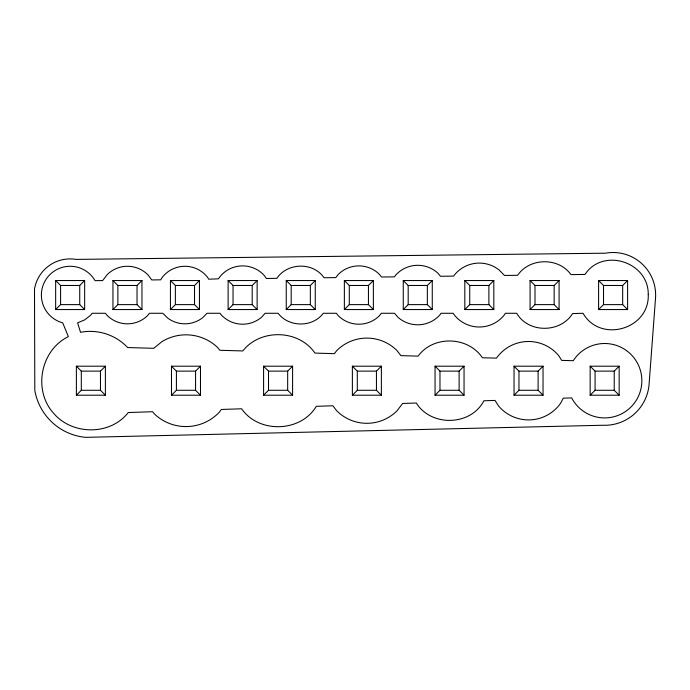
<?xml version="1.0" encoding="UTF-8"?>
<svg xmlns="http://www.w3.org/2000/svg" width="690" height="690" viewBox="0 0 690 690"><rect width="100%" height="100%" fill="white"/><g stroke="black" fill="none" stroke-linecap="round" stroke-linejoin="round"><path stroke-width="1.03" d="M55.657 309.551L60.582 304.626L79.73 304.626L84.654 309.551L55.657 309.551L55.657 280.545L84.654 280.545L84.654 309.551M79.73 304.626L79.73 285.47L84.654 280.545M112.953 309.551L117.878 304.626L117.878 285.47L112.953 280.545L141.959 280.545L141.959 309.551L112.953 309.551L112.953 280.545M117.878 285.47L137.025 285.47L141.959 280.545M76.383 395.206L81.308 390.281L100.464 390.281L105.389 395.206L105.389 366.2L76.383 366.2L76.383 395.206L105.389 395.206M76.383 366.2L81.308 371.125L100.464 371.125L105.389 366.2M170.439 309.551L175.364 304.626L175.364 285.47L170.439 280.545L199.445 280.545L199.445 309.551L170.439 309.551L170.439 280.545M175.364 285.47L194.52 285.47L199.445 280.545M228.123 309.551L233.048 304.626L233.048 285.47L228.123 280.545L257.129 280.545L257.129 309.551L228.123 309.551L228.123 280.545M233.048 285.47L252.204 285.47L257.129 280.545M171.482 395.206L176.407 390.281L195.563 390.281L200.488 395.206L200.488 366.2L171.482 366.2L171.482 395.206L200.488 395.206M171.482 366.2L176.407 371.125L195.563 371.125L200.488 366.2M286.255 309.551L291.189 304.626L310.336 304.626L315.261 309.551L286.255 309.551L286.255 280.545L315.261 280.545L315.261 309.551M286.255 280.545L291.189 285.47L310.336 285.47L315.261 280.545M344.362 309.551L349.287 304.626L368.443 304.626L373.368 309.551L344.362 309.551L344.362 280.545L373.368 280.545L373.368 309.551M368.443 304.626L368.443 285.47L373.368 280.545M263.589 395.206L268.514 390.281L287.67 390.281L292.595 395.206L263.589 395.206L263.589 366.2L292.595 366.2L292.595 395.206M263.589 366.2L268.514 371.125L287.67 371.125L292.595 366.2M403.262 309.551L408.187 304.626L427.343 304.626L432.268 309.551L403.262 309.551L403.262 280.545L432.268 280.545L432.268 309.551M403.262 280.545L408.187 285.47L427.343 285.47L432.268 280.545M352.374 395.206L357.299 390.281L376.447 390.281L381.372 395.206L352.374 395.206L352.374 366.2L381.372 366.2L381.372 395.206M376.447 390.281L376.447 371.125L381.372 366.2M464.81 309.551L469.735 304.626L488.891 304.626L493.816 309.551L464.81 309.551L464.81 280.545L493.816 280.545L493.816 309.551M464.81 280.545L469.735 285.47L488.891 285.47L493.816 280.545M435.054 395.206L439.979 390.281L459.126 390.281L464.051 395.206L435.054 395.206L435.054 366.2L464.051 366.2L464.051 395.206M435.054 366.2L439.979 371.125L459.126 371.125L464.051 366.2M530.075 309.551L535 304.626L554.156 304.626L559.081 309.551L530.075 309.551L530.075 280.545L559.081 280.545L559.081 309.551M530.075 280.545L535 285.47L554.156 285.47L559.081 280.545M598.601 309.551L603.526 304.626L603.526 285.47L598.601 280.545L627.607 280.545L627.607 309.551L598.601 309.551L598.601 280.545M603.526 285.47L622.673 285.47L627.607 280.545M514.041 395.206L518.966 390.281L518.966 371.125L514.041 366.2L543.039 366.2L543.039 395.206L514.041 395.206L514.041 366.2M518.966 371.125L538.114 371.125L543.039 366.2M590.148 395.206L595.073 390.281L595.073 371.125L590.148 366.2L619.154 366.2L619.154 395.206L590.148 395.206L590.148 366.2M619.154 395.206L614.229 390.281L614.229 371.125L619.154 366.2M55.657 280.545L60.582 285.47L79.73 285.47M344.362 280.545L349.287 285.47L368.443 285.47M117.878 304.626L137.025 304.626L141.959 309.551M175.364 304.626L194.52 304.626L199.445 309.551M233.048 304.626L252.204 304.626L257.129 309.551M603.526 304.626L622.673 304.626L627.607 309.551M352.374 366.2L357.299 371.125L376.447 371.125M595.073 371.125L614.229 371.125M518.966 390.281L538.114 390.281L543.039 395.206M595.073 390.281L614.229 390.281M622.673 285.47L622.673 304.626M554.156 285.47L554.156 304.626M538.114 371.125L538.114 390.281M535 285.47L535 304.626M488.891 285.47L488.891 304.626M469.735 285.47L469.735 304.626M459.126 371.125L459.126 390.281M439.979 371.125L439.979 390.281M427.343 285.47L427.343 304.626M408.187 285.47L408.187 304.626M357.299 371.125L357.299 390.281M349.287 285.47L349.287 304.626M310.336 285.47L310.336 304.626M291.189 285.47L291.189 304.626M287.67 371.125L287.67 390.281M268.514 371.125L268.514 390.281M252.204 285.47L252.204 304.626M195.563 371.125L195.563 390.281M194.52 285.47L194.52 304.626M176.407 371.125L176.407 390.281M137.025 285.47L137.025 304.626M100.464 371.125L100.464 390.281M81.308 371.125L81.308 390.281M60.582 285.47L60.582 304.626M655.5 298.52L649.204 382.648A44.591 44.591 0 0 1 602.706 425.256L85.646 437.348A56.89 56.89 0 0 1 34.811 390.307L34.5 289.05A36.156 36.156 0 0 1 76.159 259.397L605.484 253.196A42.538 42.538 0 0 1 655.5 298.52M648.246 294.294C649.877 329.199 600.395 343.603 583.041 313.277L572.579 313.579C560.435 333.149 528.368 333.365 516.715 313.277L505.347 313.277L504.476 314.752A31.964 31.964 0 0 1 453.77 314.261L453.218 313.277L441.031 313.277L439.875 314.959A29.756 29.756 0 0 1 397.854 317.167L394.533 313.277L381.32 313.277L379.388 315.77A29.161 29.161 0 0 1 338.143 315.572L336.401 313.277L323.274 313.277C312.605 327.655 288.851 327.448 278.096 313.277L265.098 313.277L261.821 317.003A29.161 29.161 0 0 1 220.671 314.243L220.024 313.277L206.991 313.277L202.8 317.598A28.764 28.764 0 0 1 167.782 318.142L162.762 313.277L149.402 313.277L147.513 315.675A28.764 28.764 0 0 1 106.829 315.114L105.449 313.277L92.124 313.277L90.502 315.39L84.542 319.962L77.599 322.842L80.54 332.304C97.644 328.949 115.739 334.805 127.633 347.544L153.723 348.312L161.969 341.628A45.868 45.868 0 0 1 217.514 347.389L219.86 350.27L242.811 350.951C260.354 328.457 298.822 329.406 314.933 353.082L334.391 353.66L336.746 350.58A42.599 42.599 0 0 1 397 350.58L400.864 355.626L418.106 356.135C433.337 335.116 468.105 336.246 482.431 357.782L496.481 358.127A39.209 39.209 0 0 1 558.65 355.583L561.686 360.378L573.269 360.723A37.2 37.2 0 0 1 629.78 353.271A37.2 37.2 0 0 1 627.305 410.214A37.2 37.2 0 0 1 571.656 397.889L563.282 398.165L560.599 403.279A39.209 39.209 0 0 1 498.439 405.832L495.006 400.416L483.88 400.787C470.942 425.782 431.957 427.007 416.674 403.624L416.355 403.012L402.641 403.469L397 410.826A42.599 42.599 0 0 1 336.746 410.826L332.873 405.772L316.305 406.324C300.797 432.371 258.845 433.725 241.638 408.791L221.318 409.463L219.299 412.232A45.868 45.868 0 0 1 154.457 414.017L152.594 411.732L128.237 412.534C110.555 435.399 72.985 435.364 54.139 413.871C32.706 390.98 40.184 350.373 68.362 336.625L62.712 322.842A28.764 28.764 0 0 1 47.334 277.535A28.764 28.764 0 0 1 95.073 280.666L102.629 280.571L107.39 274.43A28.764 28.764 0 0 1 148.074 274.991L151.766 279.942L160.77 279.829L161.848 277.889A28.764 28.764 0 0 1 207.492 277.19L208.708 279.217L218.402 278.812A29.161 29.161 0 0 1 264.581 275.853L266.331 278.484L276.871 278.329C287.411 262.476 313.277 261.907 324.024 277.751L335.806 277.604L338.341 274.335A29.161 29.161 0 0 1 379.586 274.525L381.475 277.026L394.473 276.854L395.646 275.146A29.756 29.756 0 0 1 437.667 272.938L440.513 276.267L453.701 276.103L454.149 275.345A31.964 31.964 0 0 1 499.017 269.885L504.476 275.457L517.647 275.293C529.584 257.568 558.624 257.146 570.941 274.611L584.999 274.43C602.974 247.21 648.566 261.881 648.246 294.294"/></g></svg>
